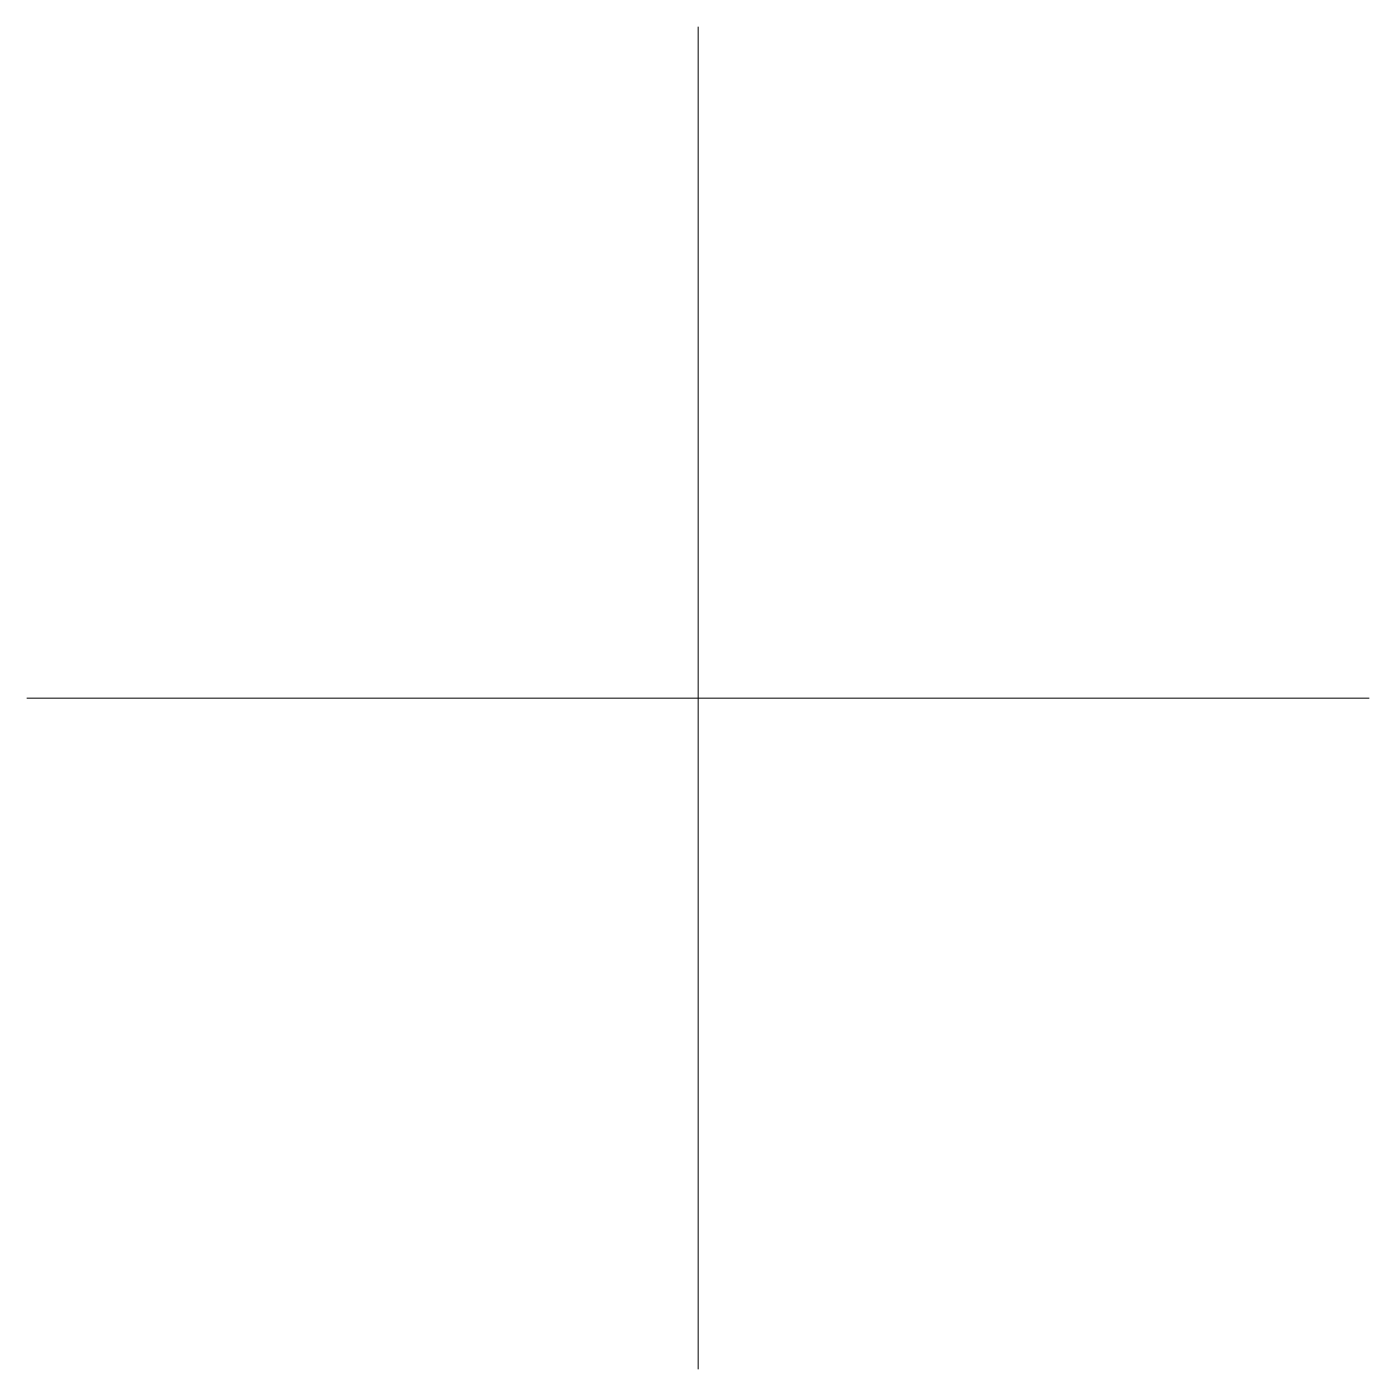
# Model space of a CAD drawing. Header units: millimetres. Extents: x -2.5 to 2.5, y -2.5 to 2.5.
import ezdxf

# ---------------------------------------------------------------- set-up
doc = ezdxf.new("R2010")
doc.units = ezdxf.units.MM
doc.layers.add('标注线', color=3, linetype='CONTINUOUS', lineweight=18)

msp = doc.modelspace()

# ---------------------------------------------------------------- linework, layer by layer
at = {"layer": '标注线'}
for p, q in [((0, 2.5), (0, -2.5)), ((-2.5, 0), (2.5, 0))]:
    msp.add_line(p, q, dxfattribs=at)

doc.saveas('drawing.dxf')
